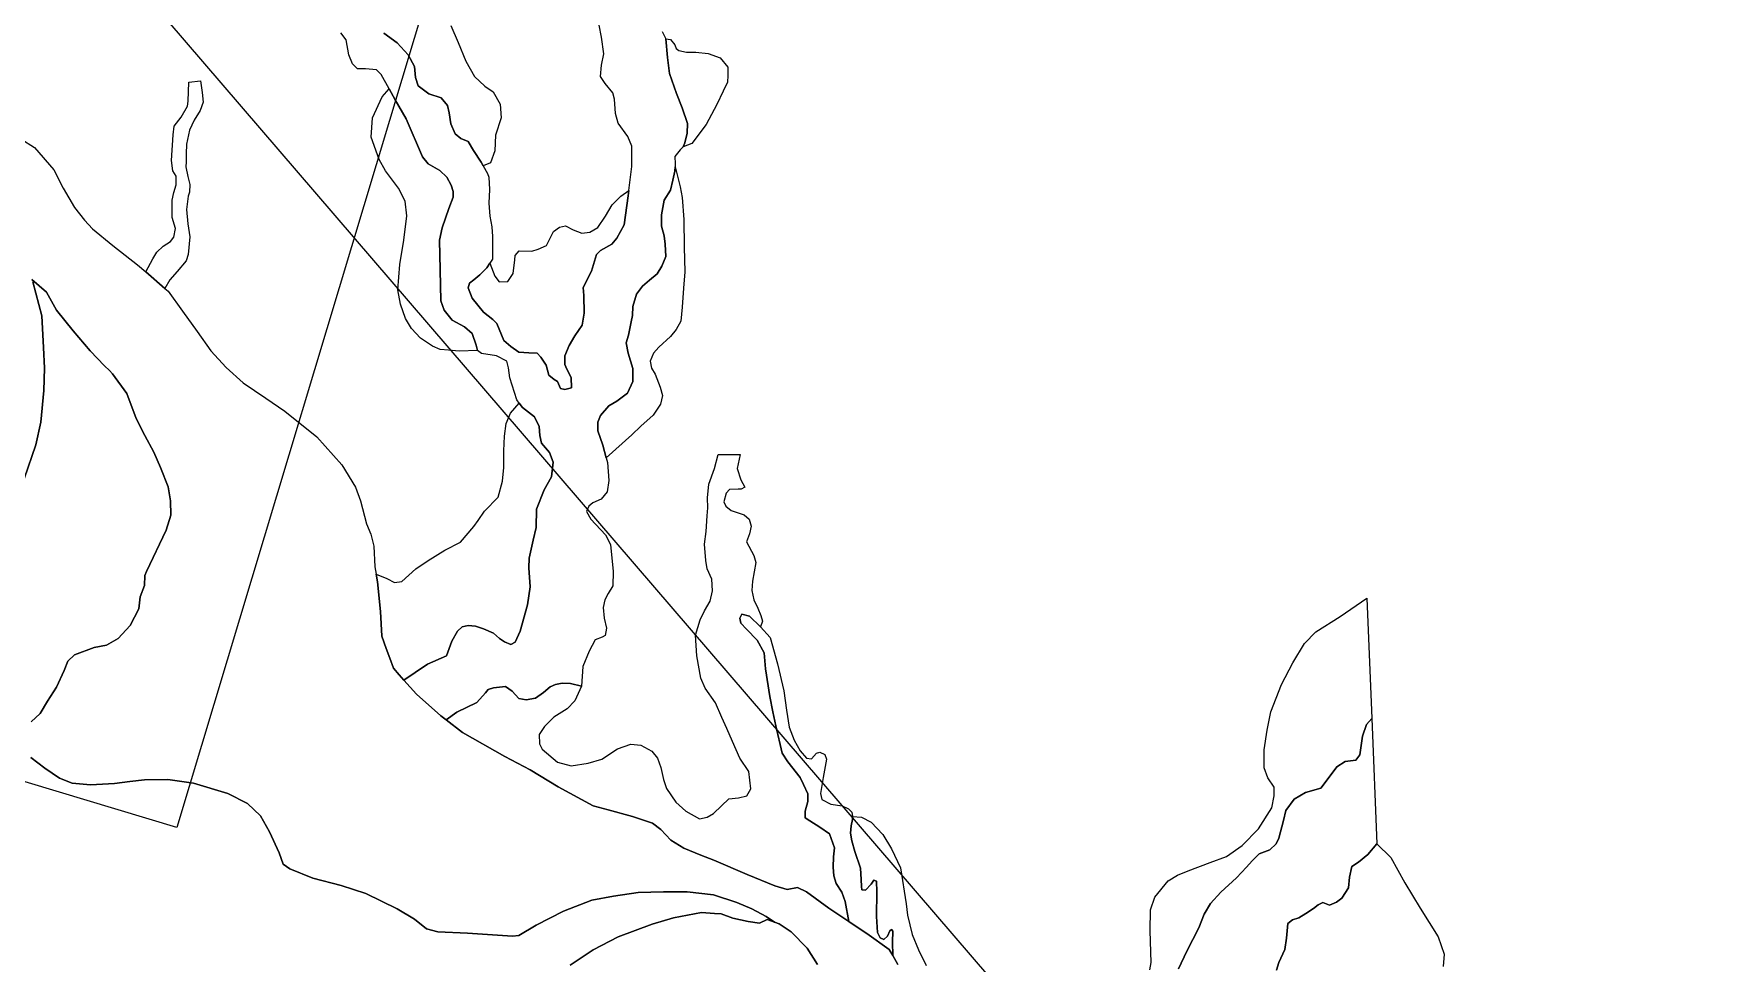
# Model space of a CAD drawing. Header units: inches. Extents: x 288635 to 1232953, y 676945 to 1655780.
# Drawn here: x 427637 to 459720, y 863902 to 881761 of the extents above; entities that cross this region are included whole.
import ezdxf

# ---------------------------------------------------------------- set-up
doc = ezdxf.new("R2010")
doc.units = ezdxf.units.IN
doc.header["$MEASUREMENT"] = 0
doc.layers.add('Images', color=7, linetype='Continuous')
picture_1 = doc.add_image_def('image13.jpg', size_in_pixel=(2536, 3725))
picture_2 = doc.add_image_def('image14.jpg', size_in_pixel=(2572, 3729))

msp = doc.modelspace()

# ---------------------------------------------------------------- linework, layer by layer
at = {"color": 1}
for points in [[(439709.2819, 881795.9017), (439775.322, 881653.6614), (439810.8821, 881298.0607), (439851.5221, 880993.2601), (439983.6024, 880607.1793), (440090.2826, 880332.8588), (440196.9628, 880033.1382), (440186.8028, 879845.1778), (440145.7603, 879660.4865), (440109.023, 879586.2252), (440054.7225, 879525.1372), (439953.1223, 879398.1369), (439958.2024, 879255.8966), (439956.1441, 879198.2654), (439953.1223, 879113.6564), (439912.4823, 878940.936), (439866.7622, 878752.9756), (439744.8419, 878559.9353), (439694.0418, 878275.4547), (439694.0418, 878057.0142), (439744.8419, 877874.1339), (439765.162, 877716.6536), (439775.322, 877477.8931), (439704.2018, 877289.9327), (439612.7617, 877147.6924), (439465.4414, 877025.7722), (439328.2811, 876908.9319), (439216.5209, 876751.4516), (439145.4007, 876517.7712), (439135.2407, 876345.0508), (439113.067, 876226.2631), (439064.1206, 875964.0501), (439018.4005, 875821.8098), (439053.9605, 875623.6894), (439145.4007, 875329.0488), (439145.4007, 875075.0483), (439145.4007, 875075.0483), (439043.8005, 874851.5278), (438835.5201, 874699.1275), (438683.1198, 874612.7674), (438525.6395, 874424.807), (438474.8394, 874297.8067), (438469.7594, 874130.1664), (438567.1776, 873854.7118), (438633.9548, 873609.8619), (438658.6177, 873519.4312), (438684.0178, 873173.9905), (438648.4577, 872960.63), (438536.6975, 872818.3897), (438379.2172, 872747.2696), (438297.937, 872686.3095), (438252.2169, 872584.7093), (438338.5771, 872437.389), (438617.9777, 872132.5884), (438714.4978, 871949.708), (438765.2979, 871431.547), (438760.2179, 871152.1464), (438673.8578, 871009.9061), (438607.8176, 870887.9859), (438577.3376, 870740.6656), (438592.5776, 870532.3852), (438638.2977, 870339.3448), (438612.8976, 870202.1845), (438557.0175, 870166.6244), (438419.8573, 870115.8243), (438303.017, 869897.3839), (438186.1768, 869607.8233), (438155.6967, 869226.8226), (437947.4163, 869277.6227), (437784.856, 869287.7827), (437657.8557, 869262.3826), (437556.2555, 869216.6625), (437429.2553, 869104.9023), (437276.855, 868998.2221), (437099.0546, 868962.662), (436956.8143, 868993.1421), (436824.7341, 869130.3024), (436702.8138, 869221.7426), (436469.1334, 869196.3425), (436367.5332, 869165.8624), (436316.733, 869099.8223), (436149.0927, 868916.9419), (435763.0119, 868728.9816), (435558.7469, 868581.3238), (435458.0556, 868658.6841), (434990.6946, 869075.2449), (434748.0479, 869343.627), (434965.4503, 869490.9831), (435199.1308, 869648.4634), (435564.8915, 869811.0237), (435671.5718, 870090.4243), (435778.252, 870283.4647), (435869.6922, 870369.8249), (435981.4524, 870390.1449), (436123.6927, 870379.9849), (436276.093, 870329.1848), (436469.1334, 870242.8246), (436585.9736, 870146.3044), (436677.4138, 870080.2643), (436804.414, 870029.4642), (436885.6942, 870070.1043), (436982.2144, 870283.4647), (437124.4547, 870791.4657), (437175.2548, 871136.9064), (437144.7747, 871497.5871), (437154.9347, 871685.5475), (437231.1349, 872030.9882), (437287.015, 872274.8287), (437292.095, 872625.3494), (437439.4153, 872996.1901), (437581.6556, 873250.1906), (437612.1356, 873529.5912), (437546.0955, 873717.5515), (437393.6952, 873895.3519), (437358.1351, 874042.6722), (437347.9751, 874215.3925), (437256.5349, 874398.2729), (437027.9345, 874576.0733), (436961.264, 874663.9571), (436916.1742, 874723.3936), (436784.094, 875145.0344), (436758.6939, 875343.1548), (436723.1339, 875465.075), (436525.0135, 875571.7553), (436240.5329, 875612.3953), (436159.2527, 875673.3555), (436133.8527, 875774.9557), (436062.7325, 875998.4761), (435915.4122, 876125.4764), (435676.6518, 876257.5566), (435519.1715, 876445.517), (435458.2113, 876623.3174), (435448.0513, 877222.7586), (435432.8113, 877791.7197), (435483.6114, 878025.4002), (435610.6116, 878396.2409), (435696.9718, 878619.7614), (435696.9205, 878724.1889), (435654.5871, 878846.9558), (435574.1536, 879001.8961), (435436.9933, 879128.8964), (435213.4729, 879255.8966), (435106.7927, 879393.0569), (434791.832, 880119.4984), (434583.5516, 880485.2591), (434466.7114, 880698.6195), (434314.3111, 880972.9401), (434222.8709, 881064.3803), (434009.5105, 881079.6203), (433857.1102, 881079.6203), (433760.59, 881176.1405), (433689.4698, 881348.8608), (433638.6697, 881638.4214), (433537.0695, 881770.5017)], [(434365.1112, 881765.4217), (434619.1117, 881582.5413), (434832.4721, 881348.8608), (434954.3923, 881125.3404), (434974.7124, 880917.06), (435025.5125, 880754.4996), (435228.7129, 880602.0993), (435467.4734, 880520.8192), (435589.3936, 880378.5789), (435619.8737, 880236.3386), (435650.3537, 880022.9782), (435731.6339, 879829.9378), (435843.3941, 879743.5776), (435980.5544, 879687.6975), (436087.2346, 879509.8972), (436229.4749, 879286.3767), (436270.1384, 879215.2155), (436351.3951, 879073.0163), (436381.8752, 879001.8961), (436392.0352, 878763.1357), (436381.8752, 878504.0551), (436402.1952, 878250.0546), (436437.7553, 878046.8542), (436452.9953, 877863.9739), (436452.9953, 877589.6533), (436447.9153, 877427.093), (436396.694, 877346.6024), (436341.2351, 877259.4527), (436209.1549, 877127.3724), (436092.3146, 877030.8522), (436011.0345, 876964.8121), (435985.6344, 876878.4519), (436061.8346, 876680.3315), (436275.195, 876411.091), (436458.0754, 876268.8507), (436534.2755, 876192.6505), (436666.3558, 875867.5299), (436803.516, 875750.6896), (436955.9163, 875644.0094), (437148.9567, 875628.7694), (437306.437, 875623.6894), (437377.5572, 875547.4892), (437479.1574, 875390.0089), (437529.9575, 875196.9685), (437636.6377, 875115.6884), (437697.5978, 875080.1283), (437758.558, 874942.968), (437839.8381, 874922.648), (437966.8384, 874958.208), (437961.7584, 875156.3284), (437880.4782, 875313.8088), (437839.8381, 875405.2489), (437839.8381, 875567.8093), (437921.1183, 875765.9297), (438027.7985, 875953.89), (438170.0388, 876157.0904), (438210.6789, 876390.7709), (438200.5188, 876731.1316), (438190.3588, 876883.5319), (438352.9191, 877198.4925), (438444.3593, 877518.5332), (438525.6395, 877594.7333), (438738.9999, 877711.5736), (438835.5201, 877828.4138), (438977.7604, 878087.4943), (439053.9605, 878641.2154), (439067.4183, 878747.9163), (439125.0807, 879205.0965), (439125.0807, 879596.2573), (439048.8805, 879784.2177), (438860.9202, 880038.2182), (438810.1201, 880221.0986), (438789.8, 880495.4191), (438759.32, 880622.4194), (438611.9997, 880800.2197), (438525.6395, 880932.3), (438540.8795, 881150.7404), (438586.5996, 881369.1809), (438545.9595, 881689.2215), (438500.2394, 881917.822)], [(435652.7174, 881913.4334), (435788.1843, 881583.2327), (435940.5846, 881227.632), (436101.4516, 880931.2981), (436304.652, 880747.1477), (436463.4023, 880639.1975), (436596.7526, 880404.2471), (436615.8026, 880137.5465), (436507.8524, 879807.3459), (436495.1524, 879508.8953), (436412.6022, 879273.9448), (436412.6022, 879273.9448), (436270.1384, 879215.2155), (436229.4749, 879286.3767), (436087.2346, 879509.8972), (435980.5544, 879687.6975), (435843.3941, 879743.5776), (435731.6339, 879829.9378), (435650.3537, 880022.9782), (435619.8737, 880236.3386), (435589.3936, 880378.5789), (435467.4734, 880520.8192), (435228.7129, 880602.0993), (435025.5125, 880754.4996), (434974.7124, 880917.06), (434954.3923, 881125.3404), (434832.4721, 881348.8608), (434619.1117, 881582.5413), (434365.1112, 881765.4217)], [(427131.9189, 879900.7466), (427660.24, 879570.5459), (428026.0007, 879143.8251), (428208.8811, 878788.2244), (428422.2415, 878417.3836), (428615.2819, 878173.5431), (428767.6822, 878005.9028), (429163.923, 877690.9422), (429636.3639, 877320.1014), (429794.7708, 877182.3563), (430162.522, 876862.5727), (430220.5651, 876812.1004), (430499.9657, 876431.0997), (430779.3662, 876034.8589), (431043.5268, 875664.0181), (431338.1673, 875349.0575), (431663.288, 875054.4169), (432100.1689, 874754.6963), (432465.9296, 874510.8558), (433075.5308, 874018.0948), (433558.1318, 873474.5337), (433822.2923, 873047.8129), (433918.8125, 872788.7324), (434030.5727, 872346.7715), (434116.9329, 872143.5711), (434172.813, 871914.9706), (434193.1331, 871518.7298), (434218.6543, 871376.945), (434242.3081, 871230.4672), (434299.8133, 870660.2081), (434325.2133, 870187.7672), (434411.5735, 869954.0867), (434478.3984, 869768.462), (434548.7338, 869573.0859), (434655.414, 869446.0857), (434748.0479, 869343.627), (434990.6946, 869075.2449), (435458.0556, 868658.6841), (435558.7469, 868581.3238), (435874.6164, 868338.6435), (436687.418, 867876.3625), (437175.099, 867622.362), (437175.099, 867622.362), (437713.5801, 867297.2414), (438384.1414, 866931.4807), (438668.622, 866855.2805), (439135.9829, 866728.2802), (439522.0637, 866596.2), (439679.544, 866479.3597), (439872.5844, 866271.0793), (440126.5849, 866118.679), (440451.2946, 865986.4963), (440700.6261, 865884.9986), (441340.7073, 865610.678), (441869.0284, 865397.3176), (442107.7889, 865321.1174), (442303.334, 865359.9231), (442476.0543, 865278.6429), (442907.8552, 864963.6823), (443290.2585, 864709.6381), (443587.2047, 864512.3662), (443634.2967, 864481.0813), (444066.0975, 864171.2007), (444133.1782, 864057.3668), (444233.7379, 863886.7201)], [(427461.0554, 873208.5865), (427684.5758, 873858.8278), (427781.096, 874295.7086), (427836.9761, 874905.3098), (427852.2162, 875332.0307), (427831.8961, 875733.3515), (427796.336, 876337.8727), (427623.6157, 876993.194)], [(427594.1999, 868541.8439), (427766.9202, 868704.4042), (427904.0805, 868943.1647), (428081.8808, 869207.3252), (428229.2011, 869527.3658), (428300.3213, 869710.2462), (428427.3215, 869832.1665), (428803.2423, 869969.3267), (429036.9227, 870015.0468), (429265.5232, 870142.0471), (429494.1237, 870390.9676), (429661.764, 870716.0882), (429687.164, 870944.6887), (429768.4442, 871163.1291), (429778.6042, 871351.0895), (429809.0843, 871432.3697), (430185.005, 872224.8512), (430276.4452, 872509.3318), (430271.3652, 872788.7324), (430225.6451, 873057.9729), (430078.3248, 873423.7336), (429946.2446, 873718.3742), (429778.6042, 874043.4949), (429610.9639, 874368.6155), (429428.0835, 874846.1365), (429154.72, 875228.043), (429097.8829, 875288.0974), (429001.3627, 875379.5375), (428727.0421, 875669.0981), (428401.9215, 876050.0989), (428081.8808, 876446.3397), (427888.8404, 876791.7804), (427604.2035, 877037.4107)], [(427604.2035, 877037.4107), (427888.8404, 876791.7804), (428081.8808, 876446.3397), (428401.9215, 876050.0989), (428727.0421, 875669.0981), (429001.3627, 875379.5375), (429097.8829, 875288.0974), (429154.72, 875228.043), (429428.0835, 874846.1365), (429610.9639, 874368.6155), (429778.6042, 874043.4949), (429946.2446, 873718.3742), (430078.3248, 873423.7336), (430225.6451, 873057.9729), (430271.3652, 872788.7324), (430276.4452, 872509.3318), (430185.005, 872224.8512), (429809.0843, 871432.3697), (429778.6042, 871351.0895), (429768.4442, 871163.1291), (429687.164, 870944.6887), (429661.764, 870716.0882), (429494.1237, 870390.9676), (429265.5232, 870142.0471), (429036.9227, 870015.0468), (428803.2423, 869969.3267), (428427.3215, 869832.1665), (428300.3213, 869710.2462), (428229.2011, 869527.3658), (428081.8808, 869207.3252), (427904.0805, 868943.1647), (427766.9202, 868704.4042), (427594.1999, 868541.8439)], [(449067.3264, 863781.2517), (449097.8064, 863923.492), (449077.4864, 864528.0132), (449082.5664, 864934.414), (449163.8466, 865178.2545), (449422.9271, 865493.2151), (449600.7274, 865599.8953), (449809.0079, 865681.1755), (450230.6487, 865843.7358), (450540.5293, 865960.5761), (450840.2499, 866168.8565), (451155.2105, 866488.8971), (451409.2111, 866890.2179), (451460.0112, 867123.8984), (451460.0112, 867291.5387), (451338.0909, 867469.3391), (451266.9708, 867657.2995), (451261.8908, 868007.8202), (451322.8509, 868383.7409), (451393.971, 868734.2616), (451597.1714, 869262.5827), (451815.6119, 869674.0635), (452039.1323, 870044.9042), (452257.5727, 870273.5047), (452724.9337, 870568.1453), (453238.0147, 870918.666), (453330.7249, 868609.378), (453229.1247, 868492.5378), (453152.9245, 868269.0173), (453102.1244, 867908.3366), (453025.9243, 867806.7364), (452822.7239, 867781.3364), (452660.1636, 867679.7362), (452492.5232, 867456.2157), (452350.2829, 867268.2553), (452060.7224, 867186.9752), (451842.2819, 867059.9749), (451679.7216, 866841.5345), (451634.0015, 866648.4941), (451547.6413, 866308.1334), (451496.8412, 866201.4532), (451374.921, 866084.613), (451166.6406, 866008.4128), (451034.5603, 865876.3326), (450927.8801, 865754.4123), (450734.8397, 865546.1319), (450430.0391, 865271.8113), (450231.9187, 865053.3709), (450109.9985, 864850.1705), (450008.3982, 864591.09), (449779.7978, 864138.9691), (449617.2375, 863803.6884)], [(449617.2375, 863803.6884), (449779.7978, 864138.9691), (450008.3982, 864591.09), (450109.9985, 864850.1705), (450231.9187, 865053.3709), (450430.0391, 865271.8113), (450734.8397, 865546.1319), (450927.8801, 865754.4123), (451034.5603, 865876.3326), (451166.6406, 866008.4128), (451374.921, 866084.613), (451496.8412, 866201.4532), (451547.6413, 866308.1334), (451634.0015, 866648.4941), (451679.7216, 866841.5345), (451842.2819, 867059.9749), (452060.7224, 867186.9752), (452350.2829, 867268.2553), (452492.5232, 867456.2157), (452660.1636, 867679.7362), (452822.7239, 867781.3364), (453025.9243, 867806.7364), (453102.1244, 867908.3366), (453152.9245, 868269.0173), (453229.1247, 868492.5378), (453330.7249, 868609.378), (453427.2451, 866201.4532), (453254.5247, 865993.1728), (453076.7244, 865845.8525), (452949.7241, 865764.5723), (452904.004, 865561.3719), (452883.684, 865358.1715), (452756.6837, 865154.9711), (452655.0835, 865078.771), (452655.0835, 865078.771), (452517.9233, 865022.8908), (452390.923, 865073.691), (452299.4828, 865027.9709), (452213.1227, 864956.8507), (452065.8024, 864860.3305), (451928.6421, 864779.0504), (451811.8019, 864743.4903), (451720.3617, 864672.3701), (451694.9616, 864392.9696), (451659.4016, 864174.5292), (451547.6413, 863925.6087), (451501.9212, 863773.2084)], [(442687.4333, 863883.6986), (442489.3129, 864198.6593), (442184.5123, 864508.5399), (441950.8319, 864666.0202), (441864.8507, 864696.5913), (441701.3881, 864808.0364), (441427.0675, 864955.3567), (441142.587, 865077.2769), (440695.5461, 865224.5972), (440187.545, 865280.4774), (439730.3441, 865280.4774), (439247.7432, 865265.2373), (438770.2222, 865194.1172), (438358.7414, 865117.917), (437815.1803, 864909.6366), (437286.8592, 864640.3961), (436956.6586, 864442.2757), (436834.7383, 864427.0356), (435971.1366, 864482.9158), (435402.1755, 864508.3158), (435183.735, 864569.2759), (434955.1346, 864757.2363), (434619.8539, 864950.2767), (434020.4127, 865249.9973), (433542.8918, 865402.3976), (432999.3307, 865539.5579), (432557.3698, 865722.4382), (432430.3695, 865808.7984), (432354.1694, 866027.2388), (432171.289, 866433.6397), (431998.5687, 866738.4403), (431744.5682, 866977.2007), (431368.6474, 867165.1611), (430708.2461, 867368.3615), (430215.4851, 867434.4017), (429768.4442, 867429.3216), (429489.8727, 867394.8083), (429194.4031, 867358.2015), (428732.1221, 867332.8015), (428381.6014, 867368.3615), (428137.7609, 867459.8017), (427858.3604, 867652.8421), (427589.1198, 867856.0425)], [(427589.1198, 867856.0425), (427858.3604, 867652.8421), (428137.7609, 867459.8017), (428381.6014, 867368.3615), (428381.6014, 867368.3615), (428732.1221, 867332.8015), (429194.4031, 867358.2015), (429489.8727, 867394.8083), (429768.4442, 867429.3216), (430215.4851, 867434.4017), (430708.2461, 867368.3615), (431368.6474, 867165.1611), (431744.5682, 866977.2007), (431998.5687, 866738.4403), (432171.289, 866433.6397), (432354.1694, 866027.2388), (432430.3695, 865808.7984), (432557.3698, 865722.4382), (432999.3307, 865539.5579), (433542.8918, 865402.3976), (434020.4127, 865249.9973), (434619.8539, 864950.2767), (434955.1346, 864757.2363), (435183.735, 864569.2759), (435402.1755, 864508.3158), (435971.1366, 864482.9158), (436834.7383, 864427.0356), (436956.6586, 864442.2757), (437286.8592, 864640.3961), (437815.1803, 864909.6366), (438358.7414, 865117.917), (438770.2222, 865194.1172), (439247.7432, 865265.2373), (439730.3441, 865280.4774), (440187.545, 865280.4774), (440695.5461, 865224.5972), (441142.587, 865077.2769), (441427.0675, 864955.3567), (441701.3881, 864808.0364), (441864.8507, 864696.5913), (441722.2314, 864747.3004), (441574.9111, 864676.1802), (441356.4707, 864706.6603), (441066.9101, 864772.7004), (440838.3096, 864859.0606), (440711.3094, 864864.1406), (440462.3889, 864884.4606), (439923.9078, 864782.8604), (439517.507, 864655.8602), (438862.1857, 864417.0997), (438384.6647, 864168.1792), (437942.7038, 863873.5386)], [(444233.7379, 863886.7201), (444133.1782, 864057.3668), (444131.8425, 864313.3016), (444136.9225, 864521.582), (444111.5225, 864557.1421), (444075.9624, 864531.7421), (444035.3223, 864425.0618), (443964.2022, 864364.1017), (443893.082, 864394.5818), (443842.2819, 864501.262), (443821.9619, 864806.0626), (443827.0419, 865278.5036), (443821.9619, 865486.784), (443771.1618, 865502.024), (443720.3617, 865425.8238), (443608.6014, 865308.9836), (443542.5613, 865319.1436), (443537.4813, 865380.1038), (443527.3213, 865517.264), (443512.0813, 865735.7045), (443405.401, 866055.7451), (443349.5209, 866258.9455), (443324.1209, 866406.2658), (443334.2809, 866543.4261), (443364.761, 866670.4263), (443358.7366, 866724.6458), (443534.3063, 866713.109), (443717.1867, 866616.5888), (443945.7871, 866382.9083), (444113.4275, 866103.5078), (444286.1478, 865737.7471), (444286.1478, 865737.7471), (444392.828, 865051.9457), (444418.2281, 864833.5052), (444504.5882, 864457.5845), (444626.5085, 864162.9439), (444773.8288, 863863.2233)], [(451501.9212, 863773.2084), (451547.6413, 863925.6087), (451659.4016, 864174.5292), (451694.9616, 864392.9696), (451720.3617, 864672.3701), (451811.8019, 864743.4903), (451928.6421, 864779.0504), (452065.8024, 864860.3305), (452213.1227, 864956.8507), (452299.4828, 865027.9709), (452390.923, 865073.691), (452517.9233, 865022.8908), (452655.0835, 865078.771), (452756.6837, 865154.9711), (452883.684, 865358.1715), (452904.004, 865561.3719), (452949.7241, 865764.5723), (453076.7244, 865845.8525), (453254.5247, 865993.1728), (453427.2451, 866201.4532), (453698.9022, 865937.8642), (453963.0627, 865455.2632), (453963.0627, 865455.2632), (454257.7033, 864967.5822), (454608.224, 864413.8611), (454719.9842, 864083.6605), (454699.6642, 863844.9)]]:
    msp.add_lwpolyline(points, dxfattribs=at)
for points in [[(440025.7594, 881429.7741), (440173.0797, 881399.294), (440350.8801, 881399.294), (440589.6406, 881373.894), (440823.321, 881292.6138), (440970.6413, 881114.8135), (440970.6413, 880952.2531), (440960.4813, 880825.2529), (440879.2011, 880652.5325), (440757.2809, 880393.452), (440554.0805, 880012.4513), (440279.7599, 879646.6905), (440109.023, 879586.2252), (440145.7603, 879660.4865), (440186.8028, 879845.1778), (440196.9628, 880033.1382), (440090.2826, 880332.8588), (439983.6024, 880607.1793), (439851.5221, 880993.2601), (439810.8821, 881298.0607), (439775.322, 881653.6614), (439868.2791, 881643.1345), (439949.5593, 881541.5343), (439974.9593, 881470.4142), (440025.7594, 881429.7741)], [(430257.5848, 877032.0931), (430162.522, 876862.5727), (429794.7708, 877182.3563), (429927.3841, 877433.4139), (430008.6643, 877560.4141), (430125.5045, 877677.2544), (430267.7448, 877768.6945), (430333.785, 877849.9747), (430364.265, 878017.615), (430298.2249, 878225.8955), (430298.2249, 878403.6958), (430298.2249, 878556.0961), (430333.785, 878703.4164), (430374.425, 878850.7367), (430379.505, 879018.377), (430313.4649, 879125.0573), (430288.0649, 879323.1777), (430318.5449, 879815.9386), (430338.865, 879978.499), (430476.0252, 880151.2193), (430592.8655, 880364.5797), (430608.1055, 880461.0999), (430623.3455, 880826.8607), (430846.866, 880852.2607), (430877.346, 880623.6603), (430897.6661, 880440.7799), (430836.706, 880278.2196), (430724.9457, 880095.3392), (430633.5056, 879902.2988), (430572.5454, 879633.0583), (430567.4654, 879450.1779), (430567.4654, 879292.6976), (430562.3854, 879196.1774), (430603.0255, 879013.297), (430638.5856, 878860.8967), (430633.5056, 878713.5764), (430608.1055, 878637.3763), (430572.5454, 878378.2958), (430603.0255, 878103.9752), (430638.5856, 877855.0547), (430608.1055, 877514.694), (430567.4654, 877392.7738), (430394.7451, 877189.5734), (430257.5848, 877032.0931)], [(436159.2527, 875673.3555), (435812.4202, 875661.3167), (435604.1398, 875681.6368), (435446.6594, 875691.7968), (435299.3391, 875757.8369), (435070.7387, 875910.2372), (434898.0183, 876098.1976), (434781.1781, 876286.158), (434684.6579, 876565.5585), (434633.8578, 876839.8791), (434669.4179, 877322.4801), (434745.618, 877789.841), (434806.5782, 878257.2019), (434776.0981, 878541.6825), (434644.0178, 878790.603), (434395.0973, 879120.8037), (434273.1771, 879339.2441), (434120.7768, 879771.045), (434146.1768, 880141.8857), (434329.0572, 880543.2065), (434466.7114, 880698.6195), (434583.5516, 880485.2591), (434791.832, 880119.4984), (435106.7927, 879393.0569), (435213.4729, 879255.8966), (435436.9933, 879128.8964), (435574.1536, 879001.8961), (435654.5871, 878846.9558), (435696.9205, 878724.1889), (435696.9718, 878619.7614), (435610.6116, 878396.2409), (435483.6114, 878025.4002), (435432.8113, 877791.7197), (435448.0513, 877222.7586), (435458.2113, 876623.3174), (435519.1715, 876445.517), (435676.6518, 876257.5566), (435915.4122, 876125.4764), (436062.7325, 875998.4761), (436133.8527, 875774.9557), (436159.2527, 875673.3555)], [(439123.4226, 874055.081), (438633.9548, 873609.8619), (438567.1776, 873854.7118), (438469.7594, 874130.1664), (438474.8394, 874297.8067), (438525.6395, 874424.807), (438683.1198, 874612.7674), (438835.5201, 874699.1275), (439043.8005, 874851.5278), (439145.4007, 875075.0483), (439145.4007, 875329.0488), (439053.9605, 875623.6894), (439018.4005, 875821.8098), (439064.1206, 875964.0501), (439113.067, 876226.2631), (439135.2407, 876345.0508), (439145.4007, 876517.7712), (439216.5209, 876751.4516), (439328.2811, 876908.9319), (439465.4414, 877025.7722), (439612.7617, 877147.6924), (439704.2018, 877289.9327), (439775.322, 877477.8931), (439765.162, 877716.6536), (439744.8419, 877874.1339), (439694.0418, 878057.0142), (439694.0418, 878275.4547), (439744.8419, 878559.9353), (439866.7622, 878752.9756), (439912.4823, 878940.936), (439953.1223, 879113.6564), (439956.1441, 879198.2654), (440053.6995, 878816.3205), (440094.3396, 878613.1201), (440124.8196, 878186.3993), (440129.8996, 877658.0782), (440140.0597, 877180.5573), (440119.7396, 876870.6767), (440089.2596, 876504.9159), (440063.8595, 876235.6754), (439977.4993, 876073.1151), (439865.7391, 875941.0348), (439642.2187, 875737.8344), (439540.6185, 875620.9942), (439474.5783, 875468.5938), (439505.0584, 875336.5136), (439571.0985, 875219.6733), (439667.6187, 874970.7529), (439713.3388, 874808.1925), (439672.6987, 874645.6322), (439535.1151, 874428.6734), (439300.5948, 874218.8311), (439123.4226, 874055.081)], [(438977.7604, 878087.4943), (438835.5201, 877828.4138), (438738.9999, 877711.5736), (438525.6395, 877594.7333), (438444.3593, 877518.5332), (438352.9191, 877198.4925), (438190.3588, 876883.5319), (438200.5188, 876731.1316), (438210.6789, 876390.7709), (438170.0388, 876157.0904), (438027.7985, 875953.89), (437921.1183, 875765.9297), (437839.8381, 875567.8093), (437839.8381, 875405.2489), (437880.4782, 875313.8088), (437961.7584, 875156.3284), (437966.8384, 874958.208), (437839.8381, 874922.648), (437758.558, 874942.968), (437697.5978, 875080.1283), (437636.6377, 875115.6884), (437529.9575, 875196.9685), (437479.1574, 875390.0089), (437377.5572, 875547.4892), (437306.437, 875623.6894), (437148.9567, 875628.7694), (436955.9163, 875644.0094), (436803.516, 875750.6896), (436666.3558, 875867.5299), (436534.2755, 876192.6505), (436458.0754, 876268.8507), (436275.195, 876411.091), (436061.8346, 876680.3315), (435985.6344, 876878.4519), (436011.0345, 876964.8121), (436092.3146, 877030.8522), (436209.1549, 877127.3724), (436341.2351, 877259.4527), (436396.694, 877346.6024), (436493.2474, 877101.8171), (436579.6075, 876990.0569), (436742.1679, 876995.1369), (436848.8481, 877152.6172), (436879.3281, 877411.6977), (436884.4081, 877498.0579), (436960.6083, 877584.4181), (437204.4488, 877579.3381), (437326.369, 877619.9781), (437483.8493, 877691.0983), (437621.0096, 877955.2588), (437737.8499, 878041.619), (437854.6901, 878067.019), (438002.0104, 877990.8189), (438164.5707, 877924.7788), (438316.971, 877945.0988), (438474.4513, 878031.459), (438621.7716, 878249.8994), (438748.7719, 878468.3398), (438911.3322, 878635.9802), (439067.4183, 878747.9163), (439053.9605, 878641.2154), (438977.7604, 878087.4943)], [(437144.7747, 871497.5871), (437175.2548, 871136.9064), (437124.4547, 870791.4657), (436982.2144, 870283.4647), (436885.6942, 870070.1043), (436804.414, 870029.4642), (436677.4138, 870080.2643), (436585.9736, 870146.3044), (436469.1334, 870242.8246), (436276.093, 870329.1848), (436123.6927, 870379.9849), (435981.4524, 870390.1449), (435869.6922, 870369.8249), (435778.252, 870283.4647), (435671.5718, 870090.4243), (435564.8915, 869811.0237), (435199.1308, 869648.4634), (434965.4503, 869490.9831), (434748.0479, 869343.627), (434655.414, 869446.0857), (434548.7338, 869573.0859), (434478.3984, 869768.462), (434411.5735, 869954.0867), (434325.2133, 870187.7672), (434299.8133, 870660.2081), (434242.3081, 871230.4672), (434218.6543, 871376.945), (434420.0741, 871294.8363), (434567.3943, 871218.6362), (434709.6346, 871238.9562), (434978.8752, 871482.7967), (435212.5556, 871640.277), (435532.5963, 871838.3974), (435837.3969, 871990.7977), (436091.3974, 872295.5983), (436177.7576, 872407.3586), (436299.6778, 872590.2389), (436558.7583, 872854.3995), (436645.1185, 873164.2801), (436665.4385, 873423.3606), (436665.4385, 873748.4812), (436680.6786, 874027.8818), (436711.1586, 874271.7223), (436797.5188, 874469.8427), (436961.264, 874663.9571), (437027.9345, 874576.0733), (437256.5349, 874398.2729), (437347.9751, 874215.3925), (437358.1351, 874042.6722), (437393.6952, 873895.3519), (437546.0955, 873717.5515), (437612.1356, 873529.5912), (437581.6556, 873250.1906), (437439.4153, 872996.1901), (437292.095, 872625.3494), (437287.015, 872274.8287), (437231.1349, 872030.9882), (437154.9347, 871685.5475), (437144.7747, 871497.5871)], [(441541.249, 870722.5811), (441602.2091, 870585.4208), (441632.6892, 870478.7406), (441596.9174, 870368.6737), (441383.557, 870571.8741), (441236.2367, 870612.5142), (441195.5966, 870536.3141), (441220.9967, 870439.7939), (441327.6769, 870322.9536), (441530.8773, 870109.5932), (441668.0376, 869870.8327), (441688.3576, 869560.9521), (441774.7178, 869027.5511), (441835.3076, 868735.1392), (441891.558, 868463.6699), (442008.3982, 867940.4289), (442120.1585, 867772.7885), (442353.8389, 867473.0679), (442418.4768, 867341.6375), (442506.2392, 867163.1873), (442501.1592, 867015.867), (442455.4391, 866827.9067), (442455.4391, 866700.9064), (442541.7993, 866645.0263), (442734.8397, 866518.026), (442922.8001, 866391.0258), (443014.2403, 866126.8653), (442999.0002, 865949.0649), (442988.8402, 865756.0245), (443004.0802, 865588.3842), (443049.8003, 865441.0639), (443156.4805, 865273.4235), (443222.5207, 865095.6232), (443290.2585, 864709.6381), (442907.8552, 864963.6823), (442476.0543, 865278.6429), (442303.334, 865359.9231), (442107.7889, 865321.1174), (441869.0284, 865397.3176), (441340.7073, 865610.678), (440700.6261, 865884.9986), (440451.2946, 865986.4963), (440126.5849, 866118.679), (439872.5844, 866271.0793), (439679.544, 866479.3597), (439522.0637, 866596.2), (439135.9829, 866728.2802), (438668.622, 866855.2805), (438384.1414, 866931.4807), (437713.5801, 867297.2414), (437175.099, 867622.362), (436687.418, 867876.3625), (435874.6164, 868338.6435), (435558.7469, 868581.3238), (435763.0119, 868728.9816), (436149.0927, 868916.9419), (436316.733, 869099.8223), (436367.5332, 869165.8624), (436469.1334, 869196.3425), (436702.8138, 869221.7426), (436824.7341, 869130.3024), (436956.8143, 868993.1421), (437099.0546, 868962.662), (437276.855, 868998.2221), (437429.2553, 869104.9023), (437556.2555, 869216.6625), (437657.8557, 869262.3826), (437784.856, 869287.7827), (437947.4163, 869277.6227), (438155.6967, 869226.8226), (438030.7503, 868945.6359), (437883.43, 868793.2356), (437629.4295, 868635.7553), (437446.5491, 868452.8749), (437344.9489, 868300.4746), (437350.0289, 868122.6742), (437400.829, 868021.074), (437700.5496, 867772.1535), (437959.6302, 867701.0334), (438284.7508, 867746.7535), (438548.9113, 867828.0337), (438848.6319, 868026.1541), (439107.7124, 868117.5942), (439295.6728, 868092.1942), (439509.0333, 867980.434), (439620.7935, 867848.3537), (439681.7536, 867665.4733), (439732.5537, 867436.8729), (439793.5138, 867264.1525), (439971.3142, 866999.992), (440164.3546, 866827.2717), (440423.4351, 866679.9514), (440570.7554, 866710.4314), (440692.6756, 866781.5516), (440845.0759, 866928.8719), (440987.3162, 867066.0321), (441175.2766, 867081.2722), (441332.4241, 867122.6029), (441407.052, 867257.5908), (441371.492, 867587.7915), (441198.7716, 867846.872), (441056.5313, 868166.9127), (440949.8511, 868415.8332), (440853.3309, 868629.1936), (440731.4107, 868908.5941), (440533.2903, 869187.9947), (440452.0101, 869381.0351), (440370.73, 869807.7559), (440345.3299, 870209.0767), (440436.7701, 870503.7173), (440523.1303, 870676.4377), (440631.9272, 870859.7414), (440672.5672, 871057.8618), (440662.4072, 871281.3822), (440570.967, 871479.5026), (440545.567, 871642.0629), (440520.1669, 871951.9436), (440550.647, 872195.7841), (440570.967, 872500.5847), (440586.2071, 872652.985), (440576.0471, 872846.0254), (440606.5271, 873105.1059), (440713.2073, 873409.9065), (440784.3275, 873674.067), (441205.9683, 873679.147), (441150.0882, 873404.8265), (441216.1283, 873191.466), (441297.4085, 873049.2258), (441221.2083, 873008.5857), (441165.3282, 873008.5857), (440997.6879, 873003.5057), (440936.7278, 872932.3855), (440891.0077, 872764.7452), (440931.6478, 872683.465), (441033.248, 872602.1849), (441282.1685, 872520.9047), (441378.6887, 872434.5445), (441414.2487, 872302.4643), (441383.7687, 872150.064), (441327.8886, 871997.6637), (441470.1288, 871738.5831), (441505.6889, 871601.4229), (441439.6488, 871245.8222), (441429.4888, 871068.0218), (441470.1288, 870885.1414), (441541.249, 870722.5811)], [(442480.8392, 867843.9087), (442572.2794, 867833.7487), (442668.7996, 867940.4289), (442734.8397, 867960.7489), (442831.3599, 867915.0288), (442861.84, 867823.5886), (442800.8798, 867473.0679), (442744.9997, 867168.2673), (442775.4798, 867051.4271), (442948.2001, 866959.9869), (443161.5606, 866929.5069), (443283.4808, 866873.6267), (443349.5209, 866807.5866), (443358.7366, 866724.6458), (443364.761, 866670.4263), (443334.2809, 866543.4261), (443324.1209, 866406.2658), (443349.5209, 866258.9455), (443405.401, 866055.7451), (443512.0813, 865735.7045), (443527.3213, 865517.264), (443537.4813, 865380.1038), (443542.5613, 865319.1436), (443608.6014, 865308.9836), (443720.3617, 865425.8238), (443771.1618, 865502.024), (443821.9619, 865486.784), (443827.0419, 865278.5036), (443821.9619, 864806.0626), (443842.2819, 864501.262), (443893.082, 864394.5818), (443964.2022, 864364.1017), (444035.3223, 864425.0618), (444075.9624, 864531.7421), (444111.5225, 864557.1421), (444136.9225, 864521.582), (444131.8425, 864313.3016), (444133.1782, 864057.3668), (444066.0975, 864171.2007), (443634.2967, 864481.0813), (443587.2047, 864512.3662), (443290.2585, 864709.6381), (443222.5207, 865095.6232), (443156.4805, 865273.4235), (443049.8003, 865441.0639), (443004.0802, 865588.3842), (442988.8402, 865756.0245), (442999.0002, 865949.0649), (443014.2403, 866126.8653), (442922.8001, 866391.0258), (442734.8397, 866518.026), (442541.7993, 866645.0263), (442455.4391, 866700.9064), (442455.4391, 866827.9067), (442501.1592, 867015.867), (442506.2392, 867163.1873), (442418.4768, 867341.6375), (442353.8389, 867473.0679), (442120.1585, 867772.7885), (442008.3982, 867940.4289), (441891.558, 868463.6699), (441835.3076, 868735.1392), (441774.7178, 869027.5511), (441688.3576, 869560.9521), (441668.0376, 869870.8327), (441530.8773, 870109.5932), (441327.6769, 870322.9536), (441220.9967, 870439.7939), (441195.5966, 870536.3141), (441236.2367, 870612.5142), (441383.557, 870571.8741), (441596.9174, 870368.6737), (441779.7978, 870160.3933), (441922.0381, 869657.4723), (442043.9583, 869139.3113), (442094.7584, 868768.4705), (442145.5585, 868438.2699), (442242.0787, 868194.4294), (442353.8389, 867986.149), (442480.8392, 867843.9087)]]:
    msp.add_lwpolyline(points, close=True, dxfattribs=at)
at = {"color": 1, "ltscale": 3}
for points in [[(427623.6157, 876993.194), (427796.336, 876337.8727), (427831.8961, 875733.3515), (427852.2162, 875332.0307), (427836.9761, 874905.3098), (427781.096, 874295.7086), (427684.5758, 873858.8278), (427461.0554, 873208.5865)], [(437942.7038, 863873.5386), (438384.6647, 864168.1792), (438862.1857, 864417.0997), (439517.507, 864655.8602), (439923.9078, 864782.8604), (440462.3889, 864884.4606), (440711.3094, 864864.1406), (440838.3096, 864859.0606), (441066.9101, 864772.7004), (441356.4707, 864706.6603), (441574.9111, 864676.1802), (441722.2314, 864747.3004), (441864.8507, 864696.5913), (441950.8319, 864666.0202), (442184.5123, 864508.5399), (442489.3129, 864198.6593), (442687.4333, 863883.6986)]]:
    msp.add_lwpolyline(points, dxfattribs=at)

# ---------------------------------------------------------------- pictures from other files: only their frames are drawn
at = {"layer": 'Images'}
image = msp.add_image(picture_1, insert=(391267.209, 878287.8968), size_in_units=(40853.2619, 60007.2557), rotation=-16.749123215, dxfattribs=at)
image.dxf.flags = 7
image = msp.add_image(picture_2, insert=(429935.0746, 818726.8844), size_in_units=(41455.3588, 60103.823), rotation=40.68023876, dxfattribs=at)
image.dxf.flags = 7

doc.saveas('drawing.dxf')
